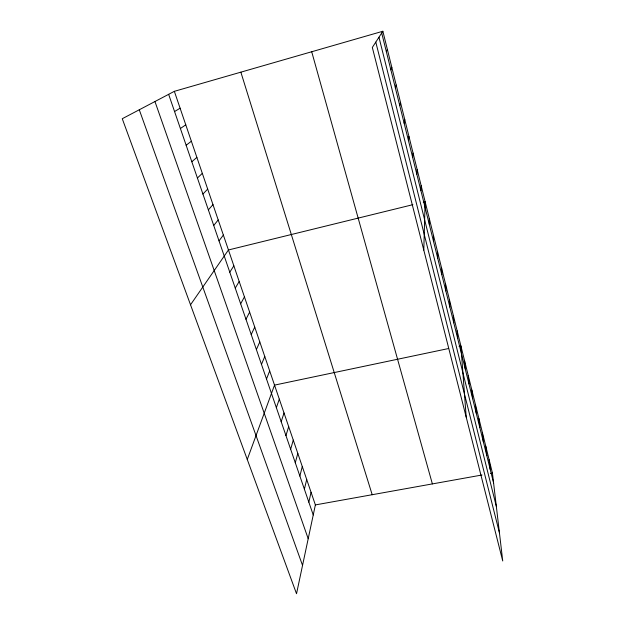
<?xml version="1.0" encoding="UTF-8"?>
<svg xmlns="http://www.w3.org/2000/svg" width="625" height="625" viewBox="0 0 625 625"><rect width="100%" height="100%" fill="white"/><g stroke="black" fill="none" stroke-linecap="round" stroke-linejoin="round"><path stroke-width="0.94" d="M429.281 224.312L429.336 218.648M423.797 250.117L425.125 201.672L423.242 202.133M420.93 190.719L421.164 185.695M416.82 174.203L417.141 169.5M412.656 157.445L413.07 153.07M408.43 140.445L408.938 136.414M404.141 123.195L404.75 119.516M174.352 91.328L315.375 504.914L296.523 593.75L122.266 118.719L174.352 91.328L382.859 31.25L492.445 473.133L502.734 560.969L372.328 47.445L382.859 31.25M399.781 105.695L400.5 102.367M308.836 502.164L311.062 492.281M304.383 489.195L306.703 479.484M299.867 476.055L302.281 466.523M295.289 462.742L297.805 453.391M395.367 87.93L396.18 84.977M290.648 449.25L293.273 440.094M285.953 435.586L288.68 426.617M281.188 421.727L284.023 412.969M276.359 407.688L279.305 399.133M390.883 69.898L391.805 67.328M247.266 459.477L274.523 385.117L448.656 348.516M266.508 379.031L269.68 370.906M261.477 364.398L264.773 356.508M256.383 349.57L259.797 341.914M386.336 51.594L387.367 49.422M251.211 334.531L254.75 327.117M245.969 319.281L249.633 312.109M240.648 303.812L244.445 296.898M235.258 288.117L239.188 281.477M229.781 272.203L233.852 265.836M190.523 304.789L228.445 249.969L412.891 204.672M219.016 240.867L223.359 235.055M213.719 225.477L218.203 219.938M208.359 209.875L212.984 204.617M202.922 194.055L207.687 189.094M197.406 178.016L202.32 173.352M191.812 161.75L196.883 157.398M186.141 145.25L191.367 141.227M180.391 128.516L185.773 124.82M174.555 111.547L180.102 108.195M459.016 346.336L460.898 345.938L466.195 417.109M315.375 504.914L482.008 475M490.547 473.469L492.445 473.133M139.281 109.773L302.539 565.406M154.953 101.531L308.203 538.719M168.641 94.328L313.242 514.961M240.859 72.164L372.195 494.711M311.711 51.75L432.375 483.914M375.789 42.117L499.43 532.812M381.711 33.008L493.602 483.008M378.961 37.242L496.344 506.414M489.125 459.742L490.227 469.43M485.758 446.188L486.805 455.672M482.352 432.438L483.336 441.727M478.898 418.508L479.82 427.586M475.398 404.391L476.258 413.25M471.844 390.078L472.641 398.719M468.25 375.57L468.977 383.977M464.602 360.859L465.258 369.031M457.148 330.812L457.664 338.484M453.344 315.469L453.789 322.883M449.484 299.914L449.852 307.055M445.57 284.125L445.859 290.992M441.602 268.109L441.805 274.695M437.57 251.867L437.688 258.148M433.484 235.383L433.516 241.359"/></g></svg>
